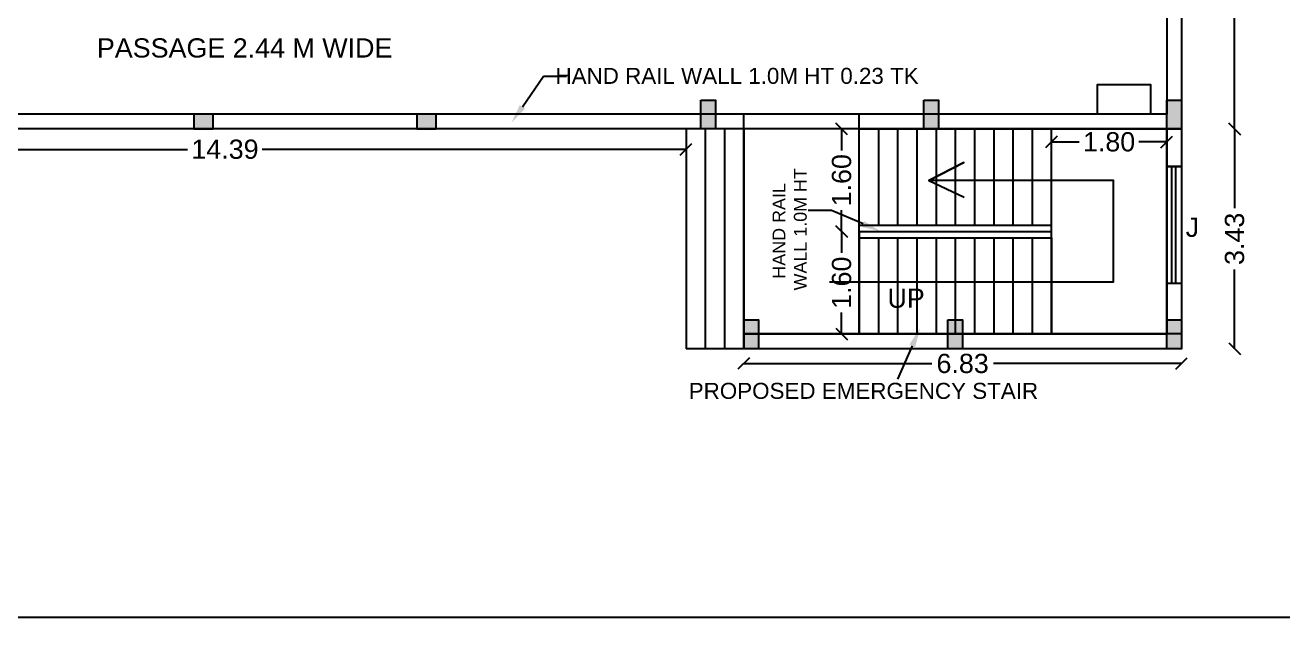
# Model space of a CAD drawing. Header units: metres. Extents: x 729 to 1050, y -308 to -82.
# Drawn here: x 765.21 to 784.84, y -161.33 to -151.89 of the extents above; entities that cross this region are included whole.
import ezdxf
from ezdxf import colors
from ezdxf.entities.mleader import LeaderData, LeaderLine
from ezdxf.math import Vec2, Vec3

# ---------------------------------------------------------------- set-up
doc = ezdxf.new("R2010")
doc.units = ezdxf.units.M
doc.header["$MEASUREMENT"] = 0
for name, color, linetype in [('BLK_1_FLR_0_BLT_UP_AREA', 26, 'Continuous'), ('BLK_1_FLR_0_CARPET_AREA', 10, 'Continuous'), ('BLK_1_FLR_0_DRINKING_WATER', 55, 'Continuous'), ('BLK_1_FLR_0_FIRESTAIR_1', 7, 'Continuous'), ('BLK_1_FLR_0_ROOF_AREA', 54, 'Continuous')]:
    doc.layers.add(name, color=color, linetype=linetype)
doc.styles.get("Standard").update_dxf_attribs({"font": 'arial.ttf'})
doc.dimstyles.get("Standard").update_dxf_attribs({"dimtxt": 0.3, "dimasz": 0.18, "dimexe": 0.18, "dimexo": 0.0625, "dimgap": 0.09, "dimtad": 0, "dimtoh": 1, "dimzin": 0, "dimdsep": 46, "dimtxsty": 'Standard', "dimblk": 'OBLIQUE', "dimcen": 0.09, "dimse1": 1, "dimse2": 1, "dimclrd": 1, "dimclrt": 3, "dimadec": 0, "dimazin": 0, "dimtfac": 1, "dimtofl": 0, "dimtmove": 0, "dimatfit": 3, "dimfxl": 0, "dimtolj": 1, "dimtzin": 0, "dimarcsym": 0})

# ---------------------------------------------------------------- blocks, each defined once
blk = doc.blocks.new('_Oblique')
at = {"color": 0, "linetype": 'ByBlock', "lineweight": -2}
blk.add_line((-0.5, -0.5), (0.5, 0.5), dxfattribs=at)
blk = doc.blocks.new('*D39')
at = {"color": 1, "lineweight": -2}
for p, q in [((784.084, -141.232), (784.084, -146.789)), ((784.084, -153.512), (784.084, -147.954))]:
    blk.add_line(p, q, dxfattribs=at)
at = {"layer": 'Defpoints', "color": 0}
for p in [(783.255, -141.232), (783.255, -153.512), (784.084, -153.512)]:
    blk.add_point(p, dxfattribs=at)
at = {"color": 1, "lineweight": -2, "xscale": 0.18, "yscale": 0.18, "zscale": 0.18}
for p, rotation in [((784.084, -141.232), 90), ((784.084, -153.512), 270)]:
    blk.add_blockref('_Oblique', p, dxfattribs=dict(at, rotation=rotation))
at = {"color": 3, "insert": (784.084, -147.372), "char_height": 0.3, "attachment_point": 5, "rotation": 90}
blk.add_mtext('\\A1;12.28', dxfattribs=at)
blk = doc.blocks.new('*D47')
at = {"color": 1, "lineweight": -2}
for p, q in [((777.952, -153.512), (777.952, -153.847)), ((777.952, -155.112), (777.952, -154.777))]:
    blk.add_line(p, q, dxfattribs=at)
at = {"layer": 'Defpoints', "color": 0}
for p in [(778.225, -153.512), (777.952, -155.112), (778.225, -155.112)]:
    blk.add_point(p, dxfattribs=at)
at = {"color": 1, "lineweight": -2, "xscale": 0.18, "yscale": 0.18, "zscale": 0.18}
for p, rotation in [((777.952, -153.512), 90), ((777.952, -155.112), 270)]:
    blk.add_blockref('_Oblique', p, dxfattribs=dict(at, rotation=rotation))
at = {"color": 3, "insert": (777.952, -154.312), "char_height": 0.3, "attachment_point": 5, "rotation": 90}
blk.add_mtext('\\A1;1.60', dxfattribs=at)
blk = doc.blocks.new('*D48')
at = {"color": 1, "lineweight": -2}
for p, q in [((777.952, -155.112), (777.952, -155.447)), ((777.952, -156.712), (777.952, -156.377))]:
    blk.add_line(p, q, dxfattribs=at)
at = {"layer": 'Defpoints', "color": 0}
for p in [(778.225, -155.112), (777.952, -156.712), (778.225, -156.712)]:
    blk.add_point(p, dxfattribs=at)
at = {"color": 1, "lineweight": -2, "xscale": 0.18, "yscale": 0.18, "zscale": 0.18}
for p, rotation in [((777.952, -155.112), 90), ((777.952, -156.712), 270)]:
    blk.add_blockref('_Oblique', p, dxfattribs=dict(at, rotation=rotation))
at = {"color": 3, "insert": (777.952, -155.912), "char_height": 0.3, "attachment_point": 5, "rotation": 90}
blk.add_mtext('\\A1;1.60', dxfattribs=at)
blk = doc.blocks.new('*D49')
at = {"color": 1, "lineweight": -2}
for p, q in [((781.225, -153.714), (781.66, -153.714)), ((783.025, -153.714), (782.59, -153.714))]:
    blk.add_line(p, q, dxfattribs=at)
at = {"layer": 'Defpoints', "color": 0}
for p in [(783.025, -153.714), (781.225, -155.012), (783.025, -155.012)]:
    blk.add_point(p, dxfattribs=at)
at = {"color": 1, "lineweight": -2, "xscale": 0.18, "yscale": 0.18, "zscale": 0.18, "rotation": 180}
blk.add_blockref('_Oblique', (781.225, -153.714), dxfattribs=at)
at = {"color": 1, "lineweight": -2, "xscale": 0.18, "yscale": 0.18, "zscale": 0.18}
blk.add_blockref('_Oblique', (783.025, -153.714), dxfattribs=at)
at = {"color": 3, "insert": (782.125, -153.714), "char_height": 0.3, "attachment_point": 5}
blk.add_mtext('\\A1;1.80', dxfattribs=at)
blk = doc.blocks.new('*D50')
at = {"color": 1, "lineweight": -2}
for p, q in [((784.084, -153.512), (784.084, -154.747)), ((784.084, -156.942), (784.084, -155.706))]:
    blk.add_line(p, q, dxfattribs=at)
at = {"layer": 'Defpoints', "color": 0}
for p in [(783.255, -153.512), (783.255, -156.942), (784.084, -156.942)]:
    blk.add_point(p, dxfattribs=at)
at = {"color": 1, "lineweight": -2, "xscale": 0.18, "yscale": 0.18, "zscale": 0.18}
for p, rotation in [((784.084, -153.512), 90), ((784.084, -156.942), 270)]:
    blk.add_blockref('_Oblique', p, dxfattribs=dict(at, rotation=rotation))
at = {"color": 3, "insert": (784.084, -155.227), "char_height": 0.3, "attachment_point": 5, "rotation": 90}
blk.add_mtext('\\A1;3.43', dxfattribs=at)
blk = doc.blocks.new('*D51')
at = {"color": 1, "lineweight": -2}
for p, q in [((776.425, -157.174), (779.359, -157.174)), ((783.255, -157.174), (780.32, -157.174))]:
    blk.add_line(p, q, dxfattribs=at)
at = {"layer": 'Defpoints', "color": 0}
for p in [(776.425, -156.942), (783.255, -156.942), (776.425, -157.174)]:
    blk.add_point(p, dxfattribs=at)
at = {"color": 1, "lineweight": -2, "xscale": 0.18, "yscale": 0.18, "zscale": 0.18, "rotation": 180}
blk.add_blockref('_Oblique', (776.425, -157.174), dxfattribs=at)
at = {"color": 1, "lineweight": -2, "xscale": 0.18, "yscale": 0.18, "zscale": 0.18}
blk.add_blockref('_Oblique', (783.255, -157.174), dxfattribs=at)
at = {"color": 3, "insert": (779.84, -157.174), "char_height": 0.3, "attachment_point": 5}
blk.add_mtext('\\A1;6.83', dxfattribs=at)
blk = doc.blocks.new('*D53')
at = {"color": 1, "lineweight": -2}
for p, q in [((761.135, -153.83), (767.747, -153.83)), ((775.525, -153.83), (768.912, -153.83))]:
    blk.add_line(p, q, dxfattribs=at)
at = {"layer": 'Defpoints', "color": 0}
for p in [(761.135, -153.512), (775.525, -153.512), (775.525, -153.83)]:
    blk.add_point(p, dxfattribs=at)
at = {"color": 1, "lineweight": -2, "xscale": 0.18, "yscale": 0.18, "zscale": 0.18, "rotation": 180}
blk.add_blockref('_Oblique', (761.135, -153.83), dxfattribs=at)
at = {"color": 1, "lineweight": -2, "xscale": 0.18, "yscale": 0.18, "zscale": 0.18}
blk.add_blockref('_Oblique', (775.525, -153.83), dxfattribs=at)
at = {"color": 3, "insert": (768.33, -153.83), "char_height": 0.3, "attachment_point": 5}
blk.add_mtext('\\A1;14.39', dxfattribs=at)
blk = doc.blocks.new('*D241')
at = {"color": 1, "lineweight": -2}
for p, q in [((729.574, -161.134), (793.826, -161.134)), ((859.474, -161.134), (795.222, -161.134))]:
    blk.add_line(p, q, dxfattribs=at)
at = {"layer": 'Defpoints', "color": 0}
for p in [(729.574, -159.976), (859.474, -159.976), (729.574, -161.134)]:
    blk.add_point(p, dxfattribs=at)
at = {"color": 1, "lineweight": -2, "xscale": 0.18, "yscale": 0.18, "zscale": 0.18, "rotation": 180}
blk.add_blockref('_Oblique', (729.574, -161.134), dxfattribs=at)
at = {"color": 1, "lineweight": -2, "xscale": 0.18, "yscale": 0.18, "zscale": 0.18}
blk.add_blockref('_Oblique', (859.474, -161.134), dxfattribs=at)
at = {"color": 3, "insert": (794.524, -161.134), "char_height": 0.3, "attachment_point": 5}
blk.add_mtext('\\A1;129.90', dxfattribs=at)

msp = doc.modelspace()

# ---------------------------------------------------------------- hatches: boundary and pattern name
h = msp.add_hatch(color=2)
h.dxf.hatch_style = 1
h.paths.add_polyline_path([(775.985, -153.062), (775.755, -153.062), (775.755, -153.512), (775.985, -153.512)])
h = msp.add_hatch(color=2)
h.dxf.hatch_style = 1
h.paths.add_polyline_path([(779.465, -153.062), (779.235, -153.062), (779.235, -153.512), (779.465, -153.512)])
h = msp.add_hatch(color=2)
h.dxf.hatch_style = 1
h.paths.add_polyline_path([(783.255, -153.062), (783.025, -153.062), (783.025, -153.512), (783.255, -153.512)])
h = msp.add_hatch(color=2)
h.dxf.hatch_style = 1
h.paths.add_polyline_path([(768.145, -153.512), (768.145, -153.282), (767.845, -153.282), (767.845, -153.512)])
h = msp.add_hatch(color=2)
h.dxf.hatch_style = 1
h.paths.add_polyline_path([(771.625, -153.512), (771.625, -153.282), (771.325, -153.282), (771.325, -153.512)])
h = msp.add_hatch(color=2)
h.dxf.hatch_style = 1
h.paths.add_polyline_path([(776.655, -156.492), (776.425, -156.492), (776.425, -156.942), (776.655, -156.942)])
h = msp.add_hatch(color=2)
h.dxf.hatch_style = 1
h.paths.add_polyline_path([(779.84, -156.492), (779.61, -156.492), (779.61, -156.942), (779.84, -156.942)])
h = msp.add_hatch(color=2)
h.dxf.hatch_style = 1
h.paths.add_polyline_path([(783.255, -156.492), (783.025, -156.492), (783.025, -156.942), (783.255, -156.942)])

# ---------------------------------------------------------------- linework, layer by layer
for p, q in [((783.255, -141.232), (783.255, -153.512)), ((783.025, -151.072), (783.025, -153.282)), ((776.425, -153.282), (760.905, -153.282)), ((776.425, -153.512), (776.425, -153.282)), ((783.025, -153.282), (778.225, -153.282)), ((778.225, -153.512), (778.225, -153.282)), ((776.425, -153.512), (757.445, -153.512)), ((775.525, -153.512), (775.525, -156.942)), ((775.825, -153.512), (775.825, -156.942)), ((776.125, -153.512), (776.125, -156.942)), ((776.425, -153.512), (776.425, -156.942)), ((783.255, -153.512), (778.225, -153.512)), ((778.225, -156.712), (778.225, -153.512)), ((778.525, -153.512), (778.525, -155.012)), ((778.825, -153.512), (778.825, -155.012)), ((779.125, -153.512), (779.125, -155.012)), ((779.425, -153.512), (779.425, -155.012)), ((779.725, -153.512), (779.725, -155.012)), ((780.025, -153.512), (780.025, -155.012)), ((780.325, -153.512), (780.325, -155.012)), ((780.625, -153.512), (780.625, -155.012)), ((780.925, -153.512), (780.925, -155.012)), ((781.225, -156.712), (781.225, -153.512)), ((783.025, -153.512), (783.025, -156.712)), ((783.255, -153.512), (783.255, -156.942)), ((783.255, -154.098), (783.025, -154.098)), ((783.025, -154.098), (783.255, -154.098)), ((783.099, -154.098), (783.099, -155.923)), ((783.159, -154.098), (783.159, -155.923)), ((778.225, -155.012), (781.225, -155.012)), ((778.225, -155.112), (781.225, -155.112)), ((778.225, -155.112), (778.225, -156.712)), ((778.225, -155.212), (781.225, -155.212)), ((778.525, -155.212), (778.525, -156.712)), ((778.825, -155.212), (778.825, -156.712)), ((779.125, -155.212), (779.125, -156.712)), ((779.425, -155.212), (779.425, -156.712)), ((779.725, -155.212), (779.725, -156.712)), ((780.025, -155.212), (780.025, -156.712)), ((780.325, -155.212), (780.325, -156.712)), ((780.625, -155.212), (780.625, -156.712)), ((780.925, -155.212), (780.925, -156.712)), ((781.225, -155.212), (781.225, -156.712)), ((783.255, -155.923), (783.025, -155.923)), ((783.025, -156.712), (776.425, -156.712)), ((779.725, -156.712), (783.025, -156.712)), ((783.255, -156.942), (775.525, -156.942))]:
    msp.add_line(p, q)
at = {"color": 4}
for points in [[(733.225, -157.792), (733.225, -143.862), (771.235, -143.862), (771.235, -141.232), (783.255, -141.232), (783.255, -156.942), (776.425, -156.942), (776.425, -153.512), (743.805, -153.512), (743.805, -157.792), (733.225, -157.792)], [(733.455, -151.072), (783.025, -151.072), (783.025, -153.282), (733.455, -153.282)], [(776.425, -156.712), (783.025, -156.712), (783.025, -153.512), (776.425, -153.512)]]:
    msp.add_lwpolyline(points, close=True, dxfattribs=at)
at = {"color": 2}
for points in [[(775.755, -153.062), (775.985, -153.062), (775.985, -153.512), (775.755, -153.512)], [(779.235, -153.062), (779.465, -153.062), (779.465, -153.512), (779.235, -153.512)], [(783.025, -153.062), (783.255, -153.062), (783.255, -153.512), (783.025, -153.512)], [(767.845, -153.282), (767.845, -153.512), (768.145, -153.512), (768.145, -153.282)], [(771.325, -153.282), (771.325, -153.512), (771.625, -153.512), (771.625, -153.282)], [(776.425, -156.492), (776.655, -156.492), (776.655, -156.942), (776.425, -156.942)], [(779.61, -156.492), (779.84, -156.492), (779.84, -156.942), (779.61, -156.942)], [(783.025, -156.492), (783.255, -156.492), (783.255, -156.942), (783.025, -156.942)]]:
    msp.add_lwpolyline(points, close=True, dxfattribs=at)
msp.add_lwpolyline([(777.764, -155.897), (782.195, -155.897), (782.195, -154.315), (779.313, -154.315), (779.86, -154.038), (779.313, -154.315), (779.862, -154.575)])
at = {"linetype": 'ByBlock', "lineweight": -2}
msp.add_lwpolyline([(779.055, -156.896), (778.824, -157.419)], dxfattribs=at)
msp.add_solid([(779.009, -156.876), (779.176, -156.622), (779.1, -156.916)])
at = {"layer": 'BLK_1_FLR_0_BLT_UP_AREA', "color": 27}
msp.add_lwpolyline([(733.225, -157.792), (733.225, -143.862), (771.235, -143.862), (771.235, -141.232), (783.255, -141.232), (783.255, -156.942), (776.425, -156.942), (776.425, -153.512), (743.805, -153.512), (743.805, -157.792), (733.225, -157.792)], close=True, dxfattribs=at)
at = {"layer": 'BLK_1_FLR_0_CARPET_AREA', "color": 7}
for points in [[(733.455, -151.072), (783.025, -151.072), (783.025, -153.282), (733.455, -153.282)], [(776.425, -156.712), (783.025, -156.712), (783.025, -153.512), (776.425, -153.512)]]:
    msp.add_lwpolyline(points, close=True, dxfattribs=at)
at = {"layer": 'BLK_1_FLR_0_DRINKING_WATER', "color": 7}
msp.add_lwpolyline([(782.772, -153.282), (781.947, -153.282), (781.947, -152.817), (782.772, -152.817)], close=True, dxfattribs=at)
at = {"layer": 'BLK_1_FLR_0_FIRESTAIR_1', "color": 1}
msp.add_lwpolyline([(778.225, -153.512), (783.255, -153.512), (783.255, -156.712), (778.225, -156.712)], close=True, dxfattribs=at)
at = {"layer": 'BLK_1_FLR_0_ROOF_AREA', "color": 54}
msp.add_lwpolyline([(733.225, -157.792), (733.225, -143.862), (771.235, -143.862), (771.235, -141.232), (783.255, -141.232), (783.255, -156.942), (776.425, -156.942), (776.425, -153.512), (743.805, -153.512), (743.805, -157.792), (733.225, -157.792)], close=True, dxfattribs=at)

# ---------------------------------------------------------------- texts
at = {"attachment_point": 1}
for s, width, insert, char_height in [('{\\W4.882888; }PASSAGE 2.44 M WIDE ', 5.69381, (765.763, -152.097), 0.3), ('{\\W1.807388; }HAND RAIL WALL 1.0M HT 0.23 TK ', 5.98939, (773.312, -152.558), 0.25), ('J', 1.60592, (783.32, -154.896), 0.3), ('UP', 1.60592, (778.667, -156.004), 0.3), ('{\\W1.401996; }PROPOSED EMERGENCY STAIR', 5.69381, (775.43, -157.475), 0.25)]:
    msp.add_mtext_dynamic_manual_height_columns(s, width=width, gutter_width=1, heights=[0], dxfattribs=dict(at, insert=insert, char_height=char_height))
at = {"insert": (777.41, -157.966), "char_height": 0.2, "attachment_point": 7, "rotation": 90}
msp.add_mtext_dynamic_manual_height_columns('{\\W9.0942;   }HAND RAIL\\P{\\W7.97;   } WALL 1.0M HT ', width=5.69381, gutter_width=1, heights=[0], dxfattribs=at)

# ---------------------------------------------------------------- dimensions: what is measured, and where the dimension line sits
dim = msp.add_linear_dim(base=(784.084, -153.512), p1=(783.255, -141.232), p2=(783.255, -153.512), angle=90, dimstyle='Standard')
dim.commit()
dim.dimension.update_dxf_attribs({"geometry": '*D39', "text_midpoint": (784.084, -147.372), "dimtype": 160})
for base, p1, p2, picture, middle in [((777.952, -155.112), (778.225, -153.512), (778.225, -155.112), '*D47', (777.952, -154.312)), ((784.084, -156.942), (783.255, -153.512), (783.255, -156.942), '*D50', (784.084, -155.227)), ((777.952, -156.712), (778.225, -155.112), (778.225, -156.712), '*D48', (777.952, -155.912))]:
    dim = msp.add_linear_dim(base=base, p1=p1, p2=p2, angle=90, dimstyle='Standard')
    dim.commit()
    dim.dimension.update_dxf_attribs({"geometry": picture, "text_midpoint": middle})
for base, p1, p2, picture, middle in [((775.525, -153.83), (761.135, -153.512), (775.525, -153.512), '*D53', (768.33, -153.83)), ((783.025, -153.714), (781.225, -155.012), (783.025, -155.012), '*D49', (782.125, -153.714)), ((776.425, -157.174), (783.255, -156.942), (776.425, -156.942), '*D51', (779.84, -157.174))]:
    dim = msp.add_linear_dim(base=base, p1=p1, p2=p2, dimstyle='Standard')
    dim.commit()
    dim.dimension.update_dxf_attribs({"geometry": picture, "text_midpoint": middle})
at = {"color": 161}
dim = msp.add_linear_dim(base=(729.574, -161.134), p1=(859.474, -159.976), p2=(729.574, -159.976), dimstyle='Standard', dxfattribs=at)
dim.commit()
dim.dimension.update_dxf_attribs({"geometry": '*D241', "text_midpoint": (794.524, -161.134)})

# ---------------------------------------------------------------- leaders
ml = msp.add_multileader_mtext('Standard')
ml.set_content('', color=256)
ml.set_leader_properties()
ml.build(insert=Vec2(0, 0))
ml.multileader.update_dxf_attribs({"dogleg_length": 0.36, "arrow_head_size": 0.3})
ctx = ml.context
ctx.base_point, ctx.char_height, ctx.arrow_head_size, ctx.landing_gap_size, ctx.plane_origin = Vec3(773.66, -152.688), 0.18, 0.3, 0.09, Vec3(772.801, -153.414)
notes = []
notes.append((ctx, [(0, (1, 1, 0), (773.3, -152.688), (1, 0), 0.36, [(0, [(772.801, -153.414)], 0, [])])]))
ctx.mtext.insert, ctx.mtext.flow_direction = Vec3(773.75, -152.598), 5
ml = msp.add_multileader_mtext('Standard')
ml.set_content('', color=256)
ml.set_leader_properties()
ml.build(insert=Vec2(0, 0))
ml.multileader.update_dxf_attribs({"dogleg_length": 0.36, "arrow_head_size": 0.3})
ctx = ml.context
ctx.base_point, ctx.char_height, ctx.arrow_head_size, ctx.landing_gap_size, ctx.plane_origin = Vec3(777.252, -154.787), 0.18, 0.3, 0.09, Vec3(778.225, -155.143)
ctx.text_align_type = 2
notes.append((ctx, [(0, (1, 1, 0), (777.792, -154.787), (-1, 0), 0.36, [(0, [(778.562, -155.112)], 0, [])])]))
ctx.mtext.insert, ctx.mtext.alignment, ctx.mtext.flow_direction = Vec3(777.342, -154.697), 3, 5
for ctx, leaders in notes:
    for number, flags, end, landing, length, lines in leaders:
        leader = LeaderData()
        leader.index, (leader.has_last_leader_line, leader.has_dogleg_vector, leader.attachment_direction) = number, flags
        leader.last_leader_point, leader.dogleg_vector, leader.dogleg_length = Vec3(end), Vec3(landing), length
        for number, points, colour, breaks in lines:
            line = LeaderLine()
            line.index, line.vertices, line.color, line.breaks = number, Vec3.list(points), colors.encode_raw_color(colour), breaks
            leader.lines.append(line)
        ctx.leaders.append(leader)

doc.saveas('drawing.dxf')
